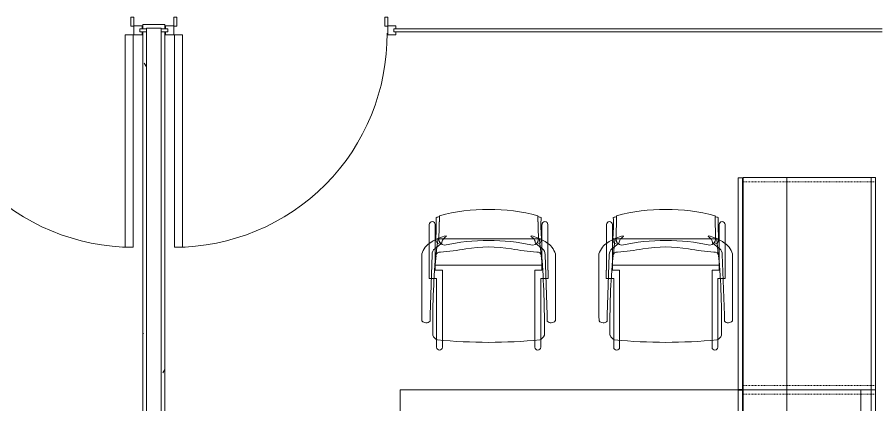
# Model space of a CAD drawing. Header units: inches. Extents: x 0 to 1865, y 0 to 1094.
# Drawn here: x 1052.7 to 1198.6, y 117.5 to 183.2 of the extents above; entities that cross this region are included whole.
import ezdxf

# ---------------------------------------------------------------- set-up
doc = ezdxf.new("R2010")
doc.units = ezdxf.units.IN
doc.header["$MEASUREMENT"] = 0
doc.linetypes.add('Dash', pattern=[0.25, 0.125, -0.125])
for name, color, linetype, lineweight in [('A-DOOR', 31, 'Continuous', 13), ('A-WALL', 113, 'Continuous', 13), ('A-WALL-PATT', 111, 'Continuous', 13), ('I-FURN', 30, 'Continuous', 9), ('I-FURN-PNLS', 30, 'Continuous', 9), ('I-WALL', 2, 'Continuous', 13)]:
    doc.layers.add(name, color=color, linetype=linetype, lineweight=lineweight)
pattern_1 = [(0, (0, 0), (30.72, 7.68), [1.267, -21.773, 1.267, -21.773, -122.88]), (0, (0, 0), (30.72, 7.68), [-46.08, 1.267, -44.813, 1.267, -21.773, -53.76]), (0, (0, 0), (30.72, 7.68), [-115.2, 1.267, -14.093, 1.267, -37.133]), (120, (11.52, 3.84), (-22.011075, 22.7643), [1.267, -21.773, 1.267, -21.773, -122.88]), (120, (11.52, 3.84), (-22.011075, 22.7643), [-46.08, 1.267, -44.813, 1.267, -21.773, -53.76]), (120, (11.52, 3.84), (-22.011075, 22.7643), [-115.2, 1.267, -14.093, 1.267, -37.133]), (240, (15.36, 19.2), (-8.708925, -30.4443), [1.267, -21.773, 1.267, -21.773, -122.88]), (240, (15.36, 19.2), (-8.708925, -30.4443), [-46.08, 1.267, -44.813, 1.267, -21.773, -53.76]), (240, (15.36, 19.2), (-8.708925, -30.4443), [-115.2, 1.267, -14.093, 1.267, -37.133])]

# ---------------------------------------------------------------- blocks, each defined once
blk = doc.blocks.new('F - EXECUTIVE DESK 2 - F - EXECUTIVE DESK 2-V54-Level 05 POWER _ SIGNAL')
at = {"layer": 'I-FURN'}
for p, q in [((47.63, 66.85), (47.63, 64.52)), ((48.38, 66.85), (47.63, 66.85)), ((48.38, 64.52), (48.38, 66.85)), ((53.31, 64.52), (42.69, 64.52)), ((53.27, 64.52), (42.73, 64.52)), ((47.63, 64.52), (47.63, 53.75)), ((48.38, 53.75), (48.38, 64.52)), ((41.56, 63.98), (38.81, 60.13)), ((42.87, 62.9), (53.13, 62.9)), ((57.19, 60.13), (54.44, 63.98)), ((38.11, 59.31), (38.06, 57.65)), ((57.94, 57.65), (57.89, 59.31)), ((34.54, 57.42), (34.54, 50.28)), ((34.95, 57.64), (34.71, 56.92)), ((34.71, 56.92), (38.01, 55.85)), ((38.04, 56.63), (34.95, 57.64)), ((37.36, 58.17), (35.28, 58.17)), ((38.06, 57.42), (37.84, 49.74)), ((38.06, 57.65), (38.06, 57.47)), ((38.11, 50.28), (38.11, 57.42)), ((57.9, 50.28), (57.9, 57.42)), ((57.94, 57.47), (57.94, 57.65)), ((58.16, 49.74), (57.94, 57.42)), ((61.06, 57.64), (57.96, 56.63)), ((57.99, 55.85), (61.29, 56.92)), ((58.64, 58.17), (60.72, 58.17)), ((61.29, 56.92), (61.06, 57.64)), ((61.47, 57.42), (61.47, 50.28)), ((38.01, 55.85), (38.11, 55.82)), ((38.11, 56.61), (38.04, 56.63)), ((38.11, 55.82), (47.17, 52.87)), ((47.41, 53.59), (38.15, 56.6)), ((39.8, 54.24), (39.84, 55.66)), ((39.8, 54.24), (39.84, 55.66)), ((40.28, 56.09), (55.63, 56.09)), ((40.28, 56.09), (55.63, 56.09)), ((57.85, 56.6), (48.6, 53.59)), ((48.83, 52.87), (57.9, 55.82)), ((56.07, 55.66), (56.11, 54.24)), ((56.11, 54.24), (56.07, 55.66)), ((57.96, 56.63), (57.9, 56.61)), ((57.9, 55.82), (57.99, 55.85)), ((47.26, 52.62), (39.56, 42.02)), ((39.76, 53.03), (39.68, 51.34)), ((39.68, 51.34), (39.76, 53.03)), ((55.67, 53.45), (40.2, 53.45)), ((55.67, 53.45), (40.2, 53.45)), ((55.67, 53.79), (40.24, 53.79)), ((40.24, 53.79), (55.67, 53.79)), ((47.17, 52.87), (47.41, 53.59)), ((47.86, 52.17), (47.26, 52.62)), ((47.63, 53.75), (48.38, 53.75)), ((48.74, 52.62), (48.14, 52.17)), ((48.6, 53.59), (48.83, 52.87)), ((56.44, 42.02), (48.74, 52.62)), ((56.19, 51.34), (56.11, 53.03)), ((56.19, 51.34), (56.11, 53.03)), ((40.16, 41.57), (47.86, 52.17)), ((48.14, 52.17), (55.84, 41.57)), ((37.84, 49.71), (37.6, 41.21)), ((39.61, 50.08), (39.61, 48.51)), ((39.61, 50.08), (39.61, 48.51)), ((55.78, 50.52), (40.06, 50.52)), ((55.78, 50.52), (40.06, 50.52)), ((40.12, 50.88), (55.75, 50.88)), ((40.12, 50.88), (55.75, 50.88)), ((56.22, 48.51), (56.22, 50.08)), ((56.22, 48.51), (56.22, 50.08)), ((58.4, 41.21), (58.16, 49.71)), ((35.28, 49.53), (37.36, 49.53)), ((60.72, 49.53), (58.64, 49.53)), ((39.61, 47.35), (39.61, 45.85)), ((39.61, 47.35), (39.61, 45.85)), ((40.06, 48.07), (55.78, 48.07)), ((40.06, 48.07), (55.78, 48.07)), ((55.82, 47.79), (40.06, 47.79)), ((55.82, 47.79), (40.06, 47.79)), ((56.26, 45.85), (56.26, 47.35)), ((56.26, 45.85), (56.26, 47.35)), ((40.06, 45.41), (55.82, 45.41)), ((40.06, 45.41), (55.82, 45.41)), ((39.55, 43.05), (39.55, 44.59)), ((39.55, 43.05), (39.55, 44.59)), ((39.99, 45.03), (55.9, 45.03)), ((39.99, 45.03), (55.9, 45.03)), ((56.35, 44.59), (56.35, 43.05)), ((56.35, 44.59), (56.35, 43.05)), ((55.91, 42.61), (39.99, 42.61)), ((55.91, 42.61), (39.99, 42.61)), ((39.56, 42.02), (40.16, 41.57)), ((55.84, 41.57), (56.44, 42.02)), ((38.35, 40.44), (57.65, 40.44)), ((59.5, 36.37), (23.5, 36.37)), ((23.5, 36), (23.5, 36.37)), ((23.5, 36.37), (23.5, 36.3)), ((23.5, 36.3), (23.5, 36.17)), ((23.5, 36.14), (23.5, 36.18)), ((23.5, 36.18), (23.5, 36.13)), ((23.5, 36.1), (23.5, 36.14)), ((23.5, 36), (23.5, 36.1)), ((23.5, 36.1), (23.5, 36)), ((23.5, 36.08), (23.5, 36.02)), ((23.5, 36), (23.5, 35.94)), ((23.5, 35.87), (23.5, 36)), ((23.5, 35.93), (23.5, 35.99)), ((23.5, 35.99), (23.5, 35.87)), ((23.5, 35.94), (23.5, 35.87)), ((23.5, 35.87), (23.5, 35.93)), ((23.5, 12), (23.5, 35.87)), ((23.5, 35.87), (59.5, 35.87)), ((23.5, 35.87), (59.5, 35.87)), ((23.5, 35.86), (23.5, 12)), ((59.5, 36.22), (59.5, 36.37)), ((59.5, 36.37), (59.5, 36)), ((59.5, 36.17), (59.5, 36.22)), ((59.5, 36.13), (59.5, 36.18)), ((59.5, 36.18), (59.5, 36.1)), ((59.5, 36), (59.5, 36.1)), ((59.5, 36.1), (59.5, 36)), ((59.5, 36.02), (59.5, 36.08)), ((59.5, 36), (59.5, 35.87)), ((59.5, 35.87), (59.5, 36)), ((59.5, 35.87), (59.5, 35.99)), ((59.5, 35.99), (59.5, 35.93)), ((59.5, 35.93), (59.5, 35.87)), ((59.5, 35.87), (59.5, 12)), ((59.5, 12), (59.5, 35.86)), ((59.5, 12), (23.5, 12)), ((59.5, 12), (23.5, 12))]:
    blk.add_line(p, q, dxfattribs=at)
for centre, radius, start, end in [((42.72, 63.02), 1.5, 91.3656, 140.4552), ((42.73, 63.71), 0.819, 90, 180), ((53.27, 63.71), 0.819, 0, 90), ((53.28, 63.02), 1.5, 39.5448, 88.6344), ((42.87, 63.87), 0.972, 190, 270), ((53.13, 63.87), 0.972, 270, 350), ((38.97, 59.29), 0.861, 100.7088, 178.3747), ((57.03, 59.29), 0.861, 1.6253, 79.2912), ((35.28, 57.42), 0.746, 90, 180), ((37.36, 57.42), 0.746, 0, 90), ((58.64, 57.42), 0.746, 90, 180), ((60.72, 57.42), 0.746, 360, 90), ((35.28, 50.28), 0.746, 180, 270), ((37.36, 50.28), 0.746, 270, 0), ((58.64, 50.28), 0.746, 180, 270), ((60.72, 50.28), 0.746, 270, 0), ((38.35, 41.19), 0.75, 178.3747, 270), ((57.65, 41.19), 0.75, 270, 1.6253)]:
    blk.add_arc(centre, radius, start, end, dxfattribs=at)
for centre, major_axis, ratio, start_param, end_param in [((40.28, 55.65), (0.441, 0), 0.99965, 1.570796, 3.116145), ((40.28, 55.65), (0.441, 0), 0.99965, 1.570796, 3.116145), ((55.63, 55.65), (0.441, 0), 0.99965, 0.025448, 1.570796), ((55.63, 55.65), (0.441, 0), 0.99965, 0.025448, 1.570796), ((40.24, 54.23), (0.441, 0), 0.99965, 3.116145, 4.712389), ((40.24, 54.23), (0.441, 0), 0.99965, 3.116145, 4.712389), ((55.67, 54.23), (0.441, 0), 0.99965, 4.712389, 6.308633), ((55.67, 54.23), (0.441, 0), 0.99965, 4.712389, 6.308633), ((40.2, 53.01), (0.441, 0), 0.998574, 1.570796, 3.092009), ((40.2, 53.01), (0.441, 0), 0.998574, 1.570796, 3.092009), ((55.67, 53.01), (0.441, 0), 0.998574, 0.049584, 1.570796), ((55.67, 53.01), (0.441, 0), 0.998574, 0.049584, 1.570796), ((40.12, 51.32), (0.441, 0), 0.998574, 3.092009, 4.712389), ((40.12, 51.32), (0.441, 0), 0.998574, 3.092009, 4.712389), ((55.75, 51.32), (0.441, 0), 0.998574, 4.712389, 6.332769), ((55.75, 51.32), (0.441, 0), 0.998574, 4.712389, 6.332769), ((40.06, 50.08), (0.441, 0), 0.999403, 1.570796, 3.141593), ((40.06, 50.08), (0.441, 0), 0.999403, 1.570796, 3.141593), ((55.78, 50.08), (0.441, 0), 0.999403, 0, 1.570796), ((55.78, 50.08), (0.441, 0), 0.999403, 0, 1.570796), ((40.06, 48.51), (0.441, 0), 0.999403, 3.141593, 4.712389), ((40.06, 48.51), (0.441, 0), 0.999403, 3.141593, 4.712389), ((55.78, 48.51), (0.441, 0), 0.999403, 4.712389, 6.283185), ((55.78, 48.51), (0.441, 0), 0.999403, 4.712389, 6.283185), ((40.06, 47.35), (0.441, 0), 0.999591, 1.570796, 3.141593), ((40.06, 47.35), (0.441, 0), 0.999591, 1.570796, 3.141593), ((55.82, 47.35), (0.441, 0), 0.999591, 0, 1.570796), ((55.82, 47.35), (0.441, 0), 0.999591, 0, 1.570796), ((40.06, 45.85), (0.441, 0), 0.999591, 3.141593, 4.712389), ((40.06, 45.85), (0.441, 0), 0.999591, 3.141593, 4.712389), ((55.82, 45.85), (0.441, 0), 0.999591, 4.712389, 6.283185), ((55.82, 45.85), (0.441, 0), 0.999591, 4.712389, 6.283185), ((39.99, 44.59), (0.441, 0), 0.994522, 1.570796, 3.141593), ((39.99, 44.59), (0.441, 0), 0.994522, 1.570796, 3.141593), ((55.9, 44.59), (0.442, 0), 0.994522, 0, 1.570796), ((55.9, 44.59), (0.442, 0), 0.994522, 0, 1.570796), ((39.99, 43.05), (0.441, 0), 0.994522, 3.141593, 4.712389), ((39.99, 43.05), (0.441, 0), 0.994522, 3.141593, 4.712389), ((55.91, 43.05), (0.441, 0), 0.994522, 4.712389, 6.283185), ((55.91, 43.05), (-0.441, 0), 0.994522, 1.570796, 3.141593)]:
    blk.add_ellipse(centre, major_axis=major_axis, ratio=ratio, start_param=start_param, end_param=end_param, dxfattribs=at)
at = {"layer": 'I-FURN-PNLS'}
for p, q in [((0, 90), (0, 72)), ((22.38, 90), (0, 90)), ((22.38, 72), (22.38, 90)), ((22.53, 89.94), (23.28, 89.94)), ((22.53, 72.06), (22.53, 89.94)), ((23.28, 89.94), (23.28, 72.06)), ((0, 72), (0, 0)), ((15, 72), (0, 72)), ((0, 72), (0, 0)), ((0.75, 72), (0, 72)), ((0.75, 72), (0, 72)), ((0, 72), (0, 0)), ((0, 72), (0, 0)), ((0.75, 72), (0, 72)), ((0, 72), (22.38, 72)), ((0, 72), (0, 36)), ((0.75, 72), (0, 72)), ((0.75, 0), (0.75, 72)), ((0.75, 0), (0.75, 72)), ((0.75, 0), (0.75, 72)), ((15, 72), (0.75, 72)), ((15, 72), (0.75, 72)), ((15, 0), (15, 72)), ((22.38, 72), (15, 72)), ((22.38, 72), (15, 72)), ((22.38, 36), (22.38, 72)), ((22.38, 36), (22.38, 72)), ((22.5, 71.94), (22.5, 36.06)), ((23.25, 71.94), (22.5, 71.94)), ((23.28, 72.06), (22.53, 72.06)), ((23.25, 36.06), (23.25, 71.94)), ((0, 36), (0.75, 36)), ((0, 36), (0, 0)), ((0.75, 36), (0, 36)), ((0.75, 36), (2.5, 36)), ((2.5, 36), (0.75, 36)), ((15, 36), (2.5, 36)), ((2.5, 36), (2.5, 0)), ((2.5, 36), (15, 36)), ((15, 36), (2.5, 36)), ((80.5, 36), (15, 36)), ((15, 36), (22.38, 36)), ((22.38, 36), (15, 36)), ((22.38, 0), (22.38, 36)), ((22.38, 0), (22.38, 36)), ((22.5, 36.06), (23.25, 36.06)), ((23.25, 35.94), (22.5, 35.94)), ((22.5, 35.94), (22.5, 18.06)), ((23.25, 18.06), (23.25, 35.94)), ((59.5, 36.37), (23.5, 36.37)), ((23.5, 36.37), (23.5, 12)), ((59.5, 12), (59.5, 36.37)), ((80.5, 0), (80.5, 36)), ((22.5, 18.06), (23.25, 18.06)), ((22.5, 17.94), (23.25, 17.94)), ((22.5, 0.06), (22.5, 17.94)), ((23.25, 17.94), (23.25, 0.06)), ((23.5, 12), (59.5, 12)), ((0, 0), (15, 0)), ((0, 0), (0.75, 0)), ((0.75, 0), (2.5, 0)), ((2.5, 0), (15, 0)), ((15, 0), (22.38, 0)), ((23.25, 0.06), (22.5, 0.06)), ((0, 0), (0.75, 0)), ((0, 0), (0.75, 0)), ((0, 0), (0, -36)), ((0, 0), (0.75, 0)), ((0, -36), (0, 0)), ((0, 0), (0, -36)), ((15, 0), (0, 0)), ((0.75, 0), (2.5, 0)), ((0.75, -36), (0.75, 0)), ((2.5, 0), (15, 0)), ((2.5, 0), (15, 0)), ((15, 0), (80.5, 0)), ((15, 0), (22.38, 0)), ((15, -36), (15, 0)), ((22.38, -36), (22.38, 0)), ((22.38, 0), (22.38, -36)), ((22.5, -0.06), (23.25, -0.06)), ((22.5, -35.94), (22.5, -0.06)), ((23.25, -0.06), (23.25, -35.94)), ((0, -36), (15, -36)), ((15, -36), (0, -36)), ((0, -36), (15, -36)), ((15, -36), (22.38, -36)), ((22.38, -36), (15, -36)), ((23.25, -35.94), (22.5, -35.94))]:
    blk.add_line(p, q, dxfattribs=at)
at = {"layer": 'I-FURN-PNLS', "linetype": 'Dash'}
for p, q in [((0, 89.25), (22.38, 89.25)), ((0.75, 72.75), (0.75, 89.25)), ((22.53, 89.94), (22.53, 72.06)), ((0, 72.75), (22.38, 72.75)), ((0, 0), (0, 72)), ((0, 36), (0, 72)), ((22.38, 36), (22.38, 72)), ((22.5, 36.06), (22.5, 71.94)), ((0, 71.25), (0.75, 71.25)), ((0.75, 71.25), (15, 71.25)), ((15, 71.25), (22.38, 71.25)), ((0, 36.75), (0.75, 36.75)), ((0.75, 36.75), (15, 36.75)), ((15, 36.75), (22.38, 36.75)), ((0, 26.93), (0, 36)), ((0, 35.25), (0.75, 35.25)), ((0.75, 35.25), (2.5, 35.25)), ((2.5, 35.25), (15, 35.25)), ((15, 35.25), (22.38, 35.25)), ((22.38, 0), (22.38, 36)), ((22.5, 18.06), (22.5, 35.94)), ((11.63, 28), (11.63, 8)), ((14.63, 28), (11.63, 28)), ((14.63, 8), (14.63, 28)), ((0, 0), (0, 24.18)), ((63.57, 19.97), (65.93, 19.97)), ((63.57, 16.03), (63.57, 19.97)), ((65.93, 19.97), (65.93, 16.03)), ((22.5, 17.94), (22.5, 0.06)), ((65.93, 16.03), (63.57, 16.03)), ((11.63, 8), (14.63, 8)), ((0, 0.75), (0.75, 0.75)), ((0.75, 0.75), (2.5, 0.75)), ((2.5, 0.75), (15, 0.75)), ((15, 0.75), (22.38, 0.75)), ((22.38, 0), (22.38, -36)), ((0, 0), (0, -36)), ((0, -0.75), (15, -0.75)), ((15, -0.75), (22.38, -0.75)), ((22.5, -0.06), (22.5, -35.94)), ((0, -35.25), (15, -35.25)), ((15, -35.25), (22.38, -35.25))]:
    blk.add_line(p, q, dxfattribs=at)
blk = doc.blocks.new('F-Haworth_Chair_X99-Seminar - X99 Seminar Chair with Glides-V55-Level 05 POWER _ SIGNAL')
at = {"layer": 'I-FURN'}
for p, q in [((-8.82, 9.44), (-8.82, 10.78)), ((-7.83, 10.78), (-7.83, 9.57)), ((7.83, 9.57), (7.83, 10.78)), ((8.82, 10.78), (8.82, 9.44)), ((-8.82, -0.89), (-8.82, 9.44)), ((-7.83, 9.57), (-7.83, -2.27)), ((7.83, -2.27), (7.83, 9.57)), ((8.82, 9.44), (8.82, -0.89)), ((-11.32, 5.48), (-11.3, 6.32)), ((-9.92, 6.36), (-9.92, 5.36)), ((9.92, 5.36), (9.92, 6.36)), ((11.3, 6.32), (11.32, 5.48)), ((-11.32, -5.06), (-11.32, 5.48)), ((-9.92, 5.36), (-9.57, -4.97)), ((9.57, -4.97), (9.92, 5.36)), ((11.32, 5.48), (11.32, -5.06)), ((-10.07, -0.89), (-9.71, -0.89)), ((-10.07, -2.27), (-10.07, -0.89)), ((-9.71, -0.89), (-9.2, -0.89)), ((-9.2, -0.89), (-8.82, -0.89)), ((8.82, -0.89), (9.2, -0.89)), ((9.2, -0.89), (9.71, -0.89)), ((9.71, -0.89), (10.07, -0.89)), ((10.07, -0.89), (10.07, -2.27)), ((-10.04, -2.27), (-10.07, -2.27)), ((-10.04, -4.99), (-10.04, -2.27)), ((-9.04, -2.27), (-9.04, -3.12)), ((-7.83, -2.27), (-9.04, -2.27)), ((9.04, -2.27), (7.83, -2.27)), ((9.04, -3.12), (9.04, -2.27)), ((10.04, -2.27), (10.04, -4.99)), ((10.07, -2.27), (10.04, -2.27)), ((-9.07, -3.12), (9.07, -3.12)), ((-9.07, -3.2), (-9.07, -3.12)), ((-8.9, -4.8), (-9.07, -3.2)), ((-9.04, -3.12), (-9.04, -3.43)), ((-9.04, -3.43), (-9.04, -3.62)), ((-9.04, -3.62), (-9.04, -5.99)), ((9.07, -3.2), (8.9, -4.8)), ((9.04, -3.43), (9.04, -3.12)), ((9.04, -3.62), (9.04, -3.43)), ((9.04, -5.99), (9.04, -3.62)), ((9.07, -3.12), (9.07, -3.2)), ((-10.04, -6.81), (-10.04, -5)), ((-8.88, -4.99), (-8.89, -4.91)), ((-8.75, -6.22), (-8.88, -4.99)), ((8.88, -4.99), (8.75, -6.22)), ((8.89, -4.91), (8.88, -4.99)), ((10.04, -5), (10.04, -5.24)), ((10.04, -5.26), (10.04, -6.81)), ((-10.04, -10.02), (-10.04, -6.81)), ((-9.13, -5.92), (-8.07, -6.77)), ((-9.04, -5.99), (-9.04, -7.4)), ((-8.68, -6.87), (-8.75, -6.22)), ((-8.62, -7.42), (-8.68, -6.87)), ((-8.61, -6.81), (-8.23, -6.95)), ((-8.03, -6.81), (-7.95, -6.87)), ((7.95, -6.87), (8.03, -6.81)), ((8.07, -6.77), (9.13, -5.92)), ((8.23, -6.95), (8.61, -6.81)), ((8.68, -6.87), (8.62, -7.42)), ((8.75, -6.22), (8.68, -6.87)), ((9.04, -7.4), (9.04, -5.99)), ((10.04, -6.81), (10.04, -10.02)), ((-9.04, -7.4), (-9.04, -10.02)), ((-8.6, -7.6), (-8.62, -7.43)), ((-8.49, -7.6), (-8.56, -7.6)), ((-8.42, -7.57), (-8.34, -11.37)), ((-8.34, -11.52), (-8.42, -7.57)), ((-7.65, -7.6), (-8.4, -7.6)), ((7.65, -7.6), (-7.65, -7.6)), ((-7.18, -7.99), (-7.21, -8.13)), ((7.21, -8.13), (7.18, -7.99)), ((8.4, -7.6), (7.65, -7.6)), ((8.34, -11.37), (8.42, -7.57)), ((8.42, -7.57), (8.34, -11.52)), ((8.56, -7.6), (8.49, -7.6)), ((8.62, -7.43), (8.6, -7.6)), ((9.04, -10.02), (9.04, -7.4))]:
    blk.add_line(p, q, dxfattribs=at)
for centre, radius, start, end in [((-8.32, 10.78), 0.495, 0, 180), ((8.32, 10.78), 0.495, 0, 180), ((-8.21, 8.28), 1.31, 110.0433, 159.9567), ((0, -75.01), 84.96, 84.1475, 95.8525), ((8.21, 8.28), 1.31, 20.0433, 69.9567), ((144.06, 7.32), 153.52, 179.4749, 184.5213), ((-144.06, 7.32), 153.52, 355.4787, 0.5251), ((-10.58, 5.68), 0.956, 45.8901, 138.1099), ((10.58, 5.68), 0.956, 41.8901, 134.1099), ((-7.87, -3.92), 3.63, 198.1789, 238.0478), ((-8.18, -4.9), 1.39, 182.8013, 227.1078), ((-8.24, -4.59), 0.763, 194.2338, 275.7662), ((-11.32, -48.08), 42.84, 79.9767, 85.7699), ((11.32, -48.08), 42.84, 94.2301, 100.0233), ((8.24, -4.59), 0.763, 264.2338, 345.7662), ((8.18, -4.9), 1.39, 312.8922, 357.1987), ((7.87, -3.92), 3.63, 301.9522, 341.8211), ((-4.71, 1.15), 9.61, 238.0478, 243.9964), ((-5.2, -7.86), 3.74, 170.0936, 184.0143), ((-8.28, -7.33), 0.613, 122.5427, 170.0936), ((-7.37, -7.55), 1.05, 95.9554, 181.1786), ((-7.37, -7.55), 1.05, 145.2002, 181.1786), ((-6.55, -6.76), 1.38, 185.0878, 212.4248), ((0, 26.49), 33.83, 257.2285, 282.7715), ((0, 15.97), 22.19, 259.9767, 280.0233), ((7.37, -7.55), 1.05, 358.8214, 84.0446), ((6.55, -6.76), 1.38, 327.5752, 354.9122), ((7.37, -7.55), 1.05, 358.8214, 34.7998), ((8.28, -7.33), 0.613, 9.9064, 57.4573), ((5.2, -7.86), 3.74, 355.9857, 9.9064), ((4.71, 1.15), 9.61, 296.0036, 301.9522), ((-36.06, -10.03), 27.2, 357.4882, 4.0143), ((-4.71, 1.15), 9.61, 243.9964, 246.4906), ((-4.71, 1.15), 9.61, 246.6393, 247.073), ((-4.71, 1.15), 9.61, 247.2631, 254.9334), ((-6.55, -6.76), 1.38, 214.0187, 242.9497), ((6.55, -6.76), 1.38, 297.0503, 325.9813), ((4.71, 1.15), 9.61, 285.0666, 292.7369), ((4.71, 1.15), 9.61, 292.927, 293.3607), ((4.71, 1.15), 9.61, 293.5094, 296.0036), ((36.06, -10.03), 27.2, 175.9857, 182.5118), ((-9.54, -10.02), 0.498, 180, 0), ((9.54, -10.02), 0.498, 180, 0), ((0, 20.73), 33.17, 254.4478, 255.4234), ((0, 20.29), 32.89, 255.304, 284.6925), ((0, 20.73), 33.17, 284.5766, 285.5522)]:
    blk.add_arc(centre, radius, start, end, dxfattribs=at)
blk = doc.blocks.new('F-Haworth_Chair_X99-Seminar - X99 Seminar Chair with Glides-V56-Level 05 POWER _ SIGNAL')
at = {"layer": 'I-FURN'}
for p, q in [((-8.82, 9.44), (-8.82, 10.78)), ((-7.83, 10.78), (-7.83, 9.57)), ((7.83, 9.57), (7.83, 10.78)), ((8.82, 10.78), (8.82, 9.44)), ((-8.82, -0.89), (-8.82, 9.44)), ((-7.83, 9.57), (-7.83, -2.27)), ((7.83, -2.27), (7.83, 9.57)), ((8.82, 9.44), (8.82, -0.89)), ((-11.32, 5.48), (-11.3, 6.32)), ((-9.92, 6.36), (-9.92, 5.36)), ((9.92, 5.36), (9.92, 6.36)), ((11.3, 6.32), (11.32, 5.48)), ((-11.32, -5.06), (-11.32, 5.48)), ((-9.92, 5.36), (-9.57, -4.97)), ((9.57, -4.97), (9.92, 5.36)), ((11.32, 5.48), (11.32, -5.06)), ((-10.07, -0.89), (-9.71, -0.89)), ((-10.07, -2.27), (-10.07, -0.89)), ((-9.71, -0.89), (-9.2, -0.89)), ((-9.2, -0.89), (-8.82, -0.89)), ((8.82, -0.89), (9.2, -0.89)), ((9.2, -0.89), (9.71, -0.89)), ((9.71, -0.89), (10.07, -0.89)), ((10.07, -0.89), (10.07, -2.27)), ((-10.04, -2.27), (-10.07, -2.27)), ((-10.04, -4.99), (-10.04, -2.27)), ((-9.04, -2.27), (-9.04, -3.12)), ((-7.83, -2.27), (-9.04, -2.27)), ((9.04, -2.27), (7.83, -2.27)), ((9.04, -3.12), (9.04, -2.27)), ((10.04, -2.27), (10.04, -4.99)), ((10.07, -2.27), (10.04, -2.27)), ((-9.07, -3.12), (9.07, -3.12)), ((-9.07, -3.2), (-9.07, -3.12)), ((-8.9, -4.8), (-9.07, -3.2)), ((-9.04, -3.12), (-9.04, -3.43)), ((-9.04, -3.43), (-9.04, -3.62)), ((-9.04, -3.62), (-9.04, -5.99)), ((9.07, -3.2), (8.9, -4.8)), ((9.04, -3.43), (9.04, -3.12)), ((9.04, -3.62), (9.04, -3.43)), ((9.04, -5.99), (9.04, -3.62)), ((9.07, -3.12), (9.07, -3.2)), ((-10.04, -5.24), (-10.04, -5)), ((-10.04, -6.81), (-10.04, -5.26)), ((-8.88, -4.99), (-8.89, -4.91)), ((-8.75, -6.22), (-8.88, -4.99)), ((8.88, -4.99), (8.75, -6.22)), ((8.89, -4.91), (8.88, -4.99)), ((10.04, -5), (10.04, -6.81)), ((-10.04, -10.02), (-10.04, -6.81)), ((-9.13, -5.92), (-8.07, -6.77)), ((-9.04, -5.99), (-9.04, -7.4)), ((-8.68, -6.87), (-8.75, -6.22)), ((-8.62, -7.42), (-8.68, -6.87)), ((-8.61, -6.81), (-8.23, -6.95)), ((-8.03, -6.81), (-7.95, -6.87)), ((7.95, -6.87), (8.03, -6.81)), ((8.07, -6.77), (9.13, -5.92)), ((8.23, -6.95), (8.61, -6.81)), ((8.68, -6.87), (8.62, -7.42)), ((8.75, -6.22), (8.68, -6.87)), ((9.04, -7.4), (9.04, -5.99)), ((10.04, -6.81), (10.04, -10.02)), ((-9.04, -7.4), (-9.04, -10.02)), ((-8.6, -7.6), (-8.62, -7.43)), ((-8.49, -7.6), (-8.56, -7.6)), ((-8.42, -7.57), (-8.34, -11.37)), ((-8.34, -11.52), (-8.42, -7.57)), ((-7.65, -7.6), (-8.4, -7.6)), ((7.65, -7.6), (-7.65, -7.6)), ((-7.18, -7.99), (-7.21, -8.13)), ((7.21, -8.13), (7.18, -7.99)), ((8.4, -7.6), (7.65, -7.6)), ((8.34, -11.37), (8.42, -7.57)), ((8.42, -7.57), (8.34, -11.52)), ((8.56, -7.6), (8.49, -7.6)), ((8.62, -7.43), (8.6, -7.6)), ((9.04, -10.02), (9.04, -7.4))]:
    blk.add_line(p, q, dxfattribs=at)
for centre, radius, start, end in [((-8.32, 10.78), 0.495, 0, 180), ((8.32, 10.78), 0.495, 0, 180), ((-8.21, 8.28), 1.31, 110.0433, 159.9567), ((0, -75.01), 84.96, 84.1475, 95.8525), ((8.21, 8.28), 1.31, 20.0433, 69.9567), ((144.06, 7.32), 153.52, 179.4749, 184.5213), ((-144.06, 7.32), 153.52, 355.4787, 0.5251), ((-10.58, 5.68), 0.956, 45.8901, 138.1099), ((10.58, 5.68), 0.956, 41.8901, 134.1099), ((-7.87, -3.92), 3.63, 198.1789, 238.0478), ((-8.18, -4.9), 1.39, 182.8013, 227.1078), ((-8.24, -4.59), 0.763, 194.2338, 275.7662), ((-11.32, -48.08), 42.84, 79.9767, 85.7699), ((11.32, -48.08), 42.84, 94.2301, 100.0233), ((8.24, -4.59), 0.763, 264.2338, 345.7662), ((8.18, -4.9), 1.39, 312.8922, 357.1987), ((7.87, -3.92), 3.63, 301.9522, 341.8211), ((-4.71, 1.15), 9.61, 238.0478, 243.9964), ((-5.2, -7.86), 3.74, 170.0936, 184.0143), ((-8.28, -7.33), 0.613, 122.5427, 170.0936), ((-7.37, -7.55), 1.05, 95.9554, 181.1786), ((-7.37, -7.55), 1.05, 145.2002, 181.1786), ((-6.55, -6.76), 1.38, 185.0878, 212.4248), ((0, 26.49), 33.83, 257.2285, 282.7715), ((0, 15.97), 22.19, 259.9767, 280.0233), ((7.37, -7.55), 1.05, 358.8214, 84.0446), ((6.55, -6.76), 1.38, 327.5752, 354.9122), ((7.37, -7.55), 1.05, 358.8214, 34.7998), ((8.28, -7.33), 0.613, 9.9064, 57.4573), ((5.2, -7.86), 3.74, 355.9857, 9.9064), ((4.71, 1.15), 9.61, 296.0036, 301.9522), ((-36.06, -10.03), 27.2, 357.4882, 4.0143), ((-4.71, 1.15), 9.61, 243.9964, 246.4906), ((-4.71, 1.15), 9.61, 246.6393, 247.073), ((-4.71, 1.15), 9.61, 247.2631, 254.9334), ((-6.55, -6.76), 1.38, 214.0187, 242.9497), ((6.55, -6.76), 1.38, 297.0503, 325.9813), ((4.71, 1.15), 9.61, 285.0666, 292.7369), ((4.71, 1.15), 9.61, 292.927, 293.3607), ((4.71, 1.15), 9.61, 293.5094, 296.0036), ((36.06, -10.03), 27.2, 175.9857, 182.5118), ((-9.54, -10.02), 0.498, 180, 0), ((9.54, -10.02), 0.498, 180, 0), ((0, 20.73), 33.17, 254.4478, 255.4234), ((0, 20.29), 32.89, 255.304, 284.6925), ((0, 20.73), 33.17, 284.5766, 285.5522)]:
    blk.add_arc(centre, radius, start, end, dxfattribs=at)
blk = doc.blocks.new('Door - Single - Full Lite-8181411-Level 05 POWER _ SIGNAL')
at = {"layer": 'A-DOOR', "lineweight": 9}
for p, q in [((-14.13, 2.14), (-13.63, 2.14)), ((-14.13, 0.68), (-14.13, 2.14)), ((-13.63, 2.14), (-13.63, 0.64)), ((21.62, 2.14), (22.12, 2.14)), ((21.62, 0.64), (21.62, 2.14)), ((22.12, 2.14), (22.12, 0.68)), ((-15.51, 0.68), (-14.13, 0.68)), ((-15.51, 0.16), (-15.51, 0.68)), ((-14.13, 0.64), (-14.13, -0.86)), ((-13.63, 0.64), (-14.13, 0.64)), ((22.12, 0.64), (21.62, 0.64)), ((22.12, 0.68), (23.49, 0.68)), ((22.12, -0.86), (22.12, 0.64)), ((23.49, 0.68), (23.49, 0.16)), ((-15.51, -0.86), (-15.51, -0.34)), ((-14.13, -0.86), (-15.51, -0.86)), ((23.49, -0.86), (22.12, -0.86)), ((23.49, -0.34), (23.49, -0.86))]:
    blk.add_line(p, q, dxfattribs=at)
at = {"layer": 'A-DOOR'}
for p, q in [((-12.63, -0.86), (-14.01, -0.86)), ((-14.01, -0.86), (-14.01, -36.86)), ((-12.63, -36.86), (-12.63, -0.86)), ((-14.01, -36.86), (-12.63, -36.86))]:
    blk.add_line(p, q, dxfattribs=at)
at = {"layer": 'A-DOOR', "lineweight": 9}
blk.add_arc((-14.01, -0.86), 36, 270, 0.5, dxfattribs=at)
blk = doc.blocks.new('Door - Single - Full Lite-8181408-Level 05 POWER _ SIGNAL')
at = {"layer": 'A-DOOR'}
for p, q in [((-14.01, 36.86), (-12.63, 36.86)), ((-14.01, 0.86), (-14.01, 36.86)), ((-12.63, 36.86), (-12.63, 0.86)), ((-12.63, 0.86), (-14.01, 0.86))]:
    blk.add_line(p, q, dxfattribs=at)
at = {"layer": 'A-DOOR', "lineweight": 9}
for p, q in [((-15.51, 0.86), (-15.51, 0.34)), ((-14.13, 0.86), (-15.51, 0.86)), ((-14.13, -0.64), (-14.13, 0.86)), ((23.49, 0.86), (22.12, 0.86)), ((22.12, 0.86), (22.12, -0.64)), ((23.49, 0.34), (23.49, 0.86)), ((-15.51, -0.16), (-15.51, -0.68)), ((-15.51, -0.68), (-14.13, -0.68)), ((-13.63, -0.64), (-14.13, -0.64)), ((-14.13, -0.68), (-14.13, -2.14)), ((-13.63, -2.14), (-13.63, -0.64)), ((22.12, -0.64), (21.62, -0.64)), ((21.62, -0.64), (21.62, -2.14)), ((22.12, -2.14), (22.12, -0.68)), ((22.12, -0.68), (23.49, -0.68)), ((23.49, -0.68), (23.49, -0.16)), ((-14.13, -2.14), (-13.63, -2.14)), ((21.62, -2.14), (22.12, -2.14))]:
    blk.add_line(p, q, dxfattribs=at)
blk.add_arc((-14.01, 0.86), 36, 359.5, 90, dxfattribs=at)

msp = doc.modelspace()

# ---------------------------------------------------------------- hatches: boundary and pattern name
at = {"layer": 'A-WALL-PATT', "lineweight": 9}
h = msp.add_hatch(dxfattribs=at)
h.set_pattern_fill('FP_1', color=256, style=0, pattern_type=2)
h.set_pattern_definition(pattern_1)
h.paths.add_polyline_path([(1073.94, 43.84), (1074.56, 43.84), (1074.56, 180.75), (1073.94, 180.75), (1073.94, 44.38)], flags=0)
h.paths.add_polyline_path([(1074.56, 181.25), (1074.56, 181.37), (1077.06, 181.37), (1077.06, 182), (1073.94, 182), (1073.94, 181.25)], flags=0)
h = msp.add_hatch(dxfattribs=at)
h.set_pattern_fill('FP_1', color=256, style=0, pattern_type=2)
h.set_pattern_definition(pattern_1)
h.paths.add_polyline_path([(1077.69, 43.84), (1077.69, 180.75), (1077.06, 180.75), (1077.06, 43.84)], flags=0)
h.paths.add_polyline_path([(1077.06, 181.25), (1077.69, 181.25), (1077.69, 182), (1077.06, 182), (1077.06, 181.37)], flags=0)

# ---------------------------------------------------------------- linework, layer by layer
at = {"layer": 'A-WALL'}
for p, q in [((1074.56, 181.25), (1073.94, 181.25)), ((1074.56, 43.21), (1074.56, 181.37)), ((1077.06, 181.37), (1074.56, 181.37)), ((1077.06, 43.21), (1077.06, 181.37)), ((1077.69, 181.25), (1077.06, 181.25)), ((1074.56, 180.75), (1073.94, 180.75)), ((1077.69, 180.75), (1077.06, 180.75))]:
    msp.add_line(p, q, dxfattribs=at)
at = {"layer": 'I-WALL'}
for p, q in [((1073.94, 181.25), (1073.44, 181.25)), ((1073.44, 181.25), (1073.44, 180.75)), ((1073.94, 182), (1073.94, 181.25)), ((1077.69, 182), (1073.94, 182)), ((1077.69, 181.25), (1077.69, 182)), ((1078.19, 181.25), (1077.69, 181.25)), ((1078.19, 180.75), (1078.19, 181.25)), ((1199.13, 181.25), (1116.44, 181.25)), ((1116.44, 181.25), (1116.44, 180.75)), ((1073.44, 180.75), (1073.94, 180.75)), ((1073.94, 180.75), (1073.94, 43.84)), ((1077.69, 43.84), (1077.69, 180.75)), ((1077.69, 180.75), (1078.19, 180.75)), ((1116.44, 180.75), (1199.13, 180.75))]:
    msp.add_line(p, q, dxfattribs=at)

# ---------------------------------------------------------------- block references
at = {"layer": 'A-DOOR', "rotation": 180}
msp.add_blockref('Door - Single - Full Lite-8181408-Level 05 POWER _ SIGNAL', (1058.31, 181.09), dxfattribs=at)
at = {"layer": 'A-DOOR'}
msp.add_blockref('Door - Single - Full Lite-8181411-Level 05 POWER _ SIGNAL', (1093.32, 181.09), dxfattribs=at)
at = {"layer": 'I-FURN', "rotation": 180}
for name, p in [('F - EXECUTIVE DESK 2 - F - EXECUTIVE DESK 2-V54-Level 05 POWER _ SIGNAL', (1198, 120.06)), ('F-Haworth_Chair_X99-Seminar - X99 Seminar Chair with Glides-V55-Level 05 POWER _ SIGNAL', (1132.5, 138.06)), ('F-Haworth_Chair_X99-Seminar - X99 Seminar Chair with Glides-V56-Level 05 POWER _ SIGNAL', (1162.5, 138.06))]:
    msp.add_blockref(name, p, dxfattribs=at)

doc.saveas('drawing.dxf')
